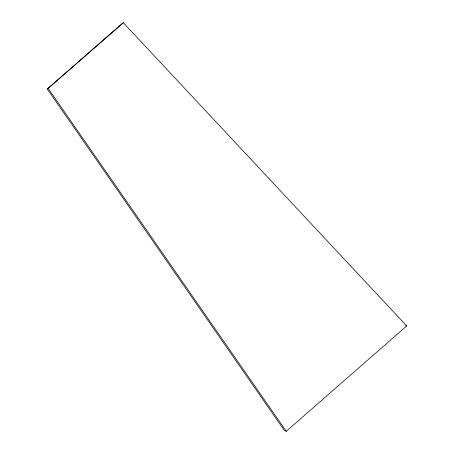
<?xml version="1.0" encoding="UTF-8"?>
<svg xmlns="http://www.w3.org/2000/svg" width="454" height="454" viewBox="0 0 454 454"><rect width="100%" height="100%" fill="white"/><g stroke="black" fill="none" stroke-linecap="round" stroke-linejoin="round"><path stroke-width="0.68" d="M47.29 89.041L123.284 22.7L406.71 325.961L286.258 431.3L284.352 430.449L47.29 89.041L123.284 22.7M405.66 325.62L406.71 325.961M48.158 88.399L286.258 431.3"/></g></svg>
